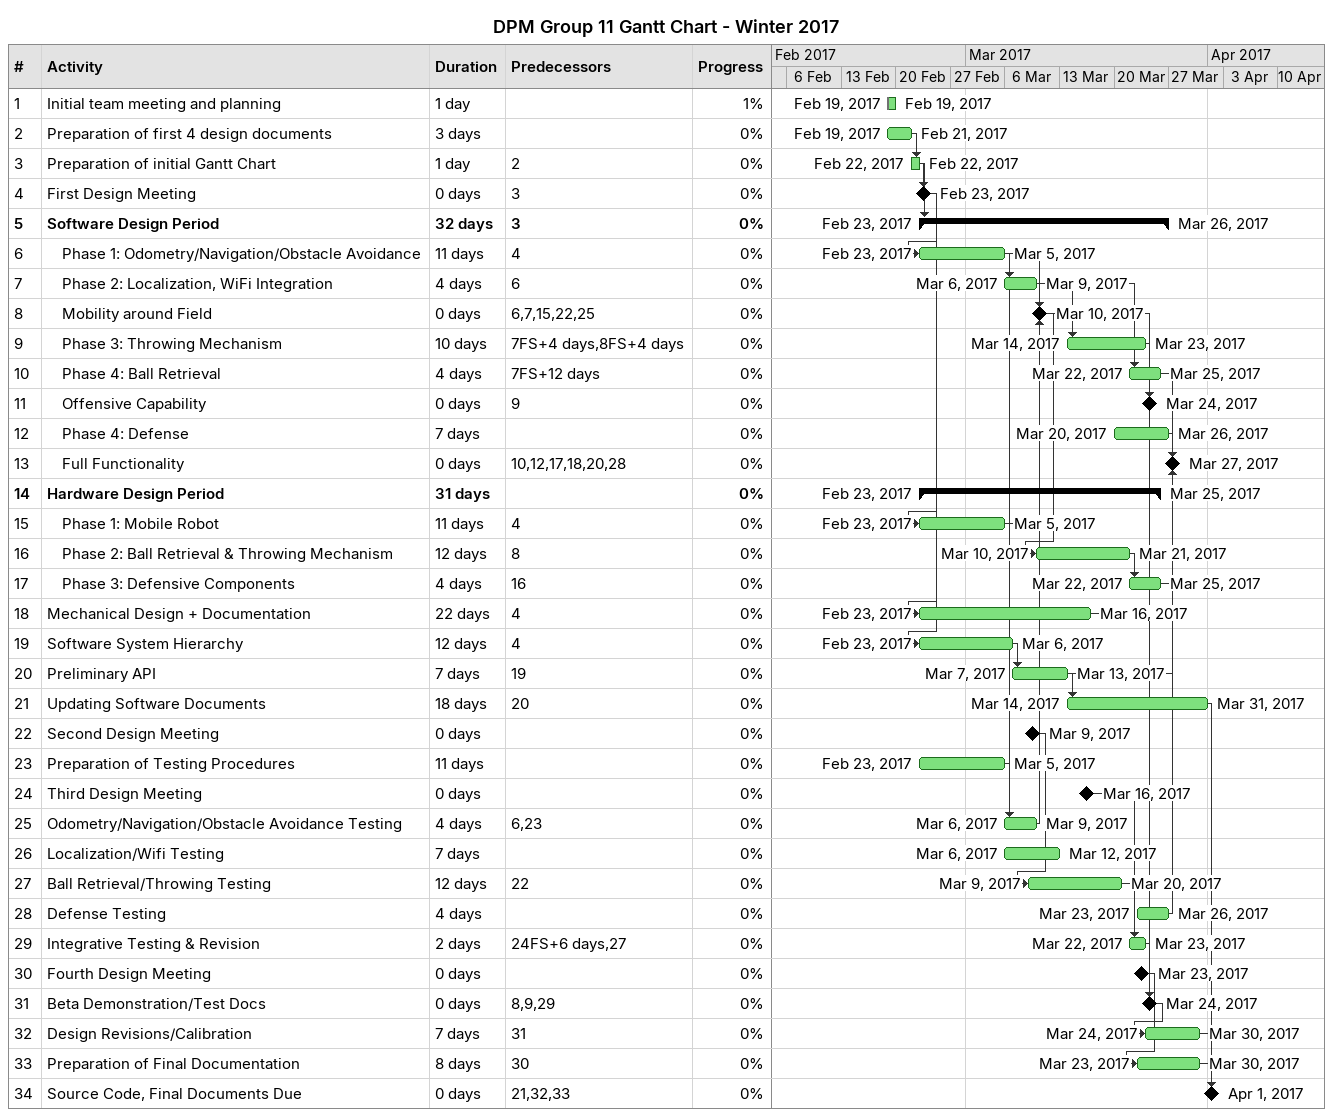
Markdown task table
DPM Group 11 Gantt Chart - Winter 2017

| ID | Level | Task | Duration | Start | Finish | Predecessors | % complete |
|---|---|---|---|---|---|---|---|
| 1 | 1 | Initial team meeting and planning | 1d | 2017-02-19 | 2017-02-19 |  | 1 |
| 2 | 1 | Preparation of first 4 design documents | 3d | 2017-02-19 | 2017-02-21 |  | 0 |
| 3 | 1 | Preparation of initial Gantt Chart | 1d | 2017-02-22 | 2017-02-22 | 2 | 0 |
| 4 | 1 | First Design Meeting | 0d | 2017-02-23 | 2017-02-23 | 3 | 0 |
| 5 | 1 | **Software Design Period** | 32d | 2017-02-23 | 2017-03-26 | 3 | 0 |
| 6 | 2 | Phase 1: Odometry/Navigation/Obstacle Avoidance | 11d | 2017-02-23 | 2017-03-05 | 4 | 0 |
| 7 | 2 | Phase 2: Localization, WiFi Integration | 4d | 2017-03-06 | 2017-03-09 | 6 | 0 |
| 8 | 2 | Mobility around Field | 0d | 2017-03-10 | 2017-03-10 | 6, 7, 15, 22, 25 | 0 |
| 9 | 2 | Phase 3: Throwing Mechanism | 10d | 2017-03-14 | 2017-03-23 | 7FS+4d, 8FS+4d | 0 |
| 10 | 2 | Phase 4: Ball Retrieval | 4d | 2017-03-22 | 2017-03-25 | 7FS+12d | 0 |
| 11 | 2 | Offensive Capability | 0d | 2017-03-24 | 2017-03-24 | 9 | 0 |
| 12 | 2 | Phase 4: Defense | 7d | 2017-03-20 | 2017-03-26 |  | 0 |
| 13 | 2 | Full Functionality | 0d | 2017-03-27 | 2017-03-27 | 10, 12, 17, 18, 20, 28 | 0 |
| 14 | 1 | **Hardware Design Period** | 31d | 2017-02-23 | 2017-03-25 |  | 0 |
| 15 | 2 | Phase 1: Mobile Robot | 11d | 2017-02-23 | 2017-03-05 | 4 | 0 |
| 16 | 2 | Phase 2: Ball Retrieval & Throwing Mechanism | 12d | 2017-03-10 | 2017-03-21 | 8 | 0 |
| 17 | 2 | Phase 3: Defensive Components | 4d | 2017-03-22 | 2017-03-25 | 16 | 0 |
| 18 | 1 | Mechanical Design + Documentation | 22d | 2017-02-23 | 2017-03-16 | 4 | 0 |
| 19 | 1 | Software System Hierarchy | 12d | 2017-02-23 | 2017-03-06 | 4 | 0 |
| 20 | 1 | Preliminary API | 7d | 2017-03-07 | 2017-03-13 | 19 | 0 |
| 21 | 1 | Updating Software Documents | 18d | 2017-03-14 | 2017-03-31 | 20 | 0 |
| 22 | 1 | Second Design Meeting | 0d | 2017-03-09 | 2017-03-09 |  | 0 |
| 23 | 1 | Preparation of Testing Procedures | 11d | 2017-02-23 | 2017-03-05 |  | 0 |
| 24 | 1 | Third Design Meeting | 0d | 2017-03-16 | 2017-03-16 |  | 0 |
| 25 | 1 | Odometry/Navigation/Obstacle Avoidance Testing | 4d | 2017-03-06 | 2017-03-09 | 6, 23 | 0 |
| 26 | 1 | Localization/Wifi Testing | 7d | 2017-03-06 | 2017-03-12 |  | 0 |
| 27 | 1 | Ball Retrieval/Throwing Testing | 12d | 2017-03-09 | 2017-03-20 | 22 | 0 |
| 28 | 1 | Defense Testing | 4d | 2017-03-23 | 2017-03-26 |  | 0 |
| 29 | 1 | Integrative Testing & Revision | 2d | 2017-03-22 | 2017-03-23 | 24FS+6d, 27 | 0 |
| 30 | 1 | Fourth Design Meeting | 0d | 2017-03-23 | 2017-03-23 |  | 0 |
| 31 | 1 | Beta Demonstration/Test Docs | 0d | 2017-03-24 | 2017-03-24 | 8, 9, 29 | 0 |
| 32 | 1 | Design Revisions/Calibration | 7d | 2017-03-24 | 2017-03-30 | 31 | 0 |
| 33 | 1 | Preparation of Final Documentation | 8d | 2017-03-23 | 2017-03-30 | 30 | 0 |
| 34 | 1 | Source Code, Final Documents Due | 0d | 2017-04-01 | 2017-04-01 | 21, 32, 33 | 0 |
